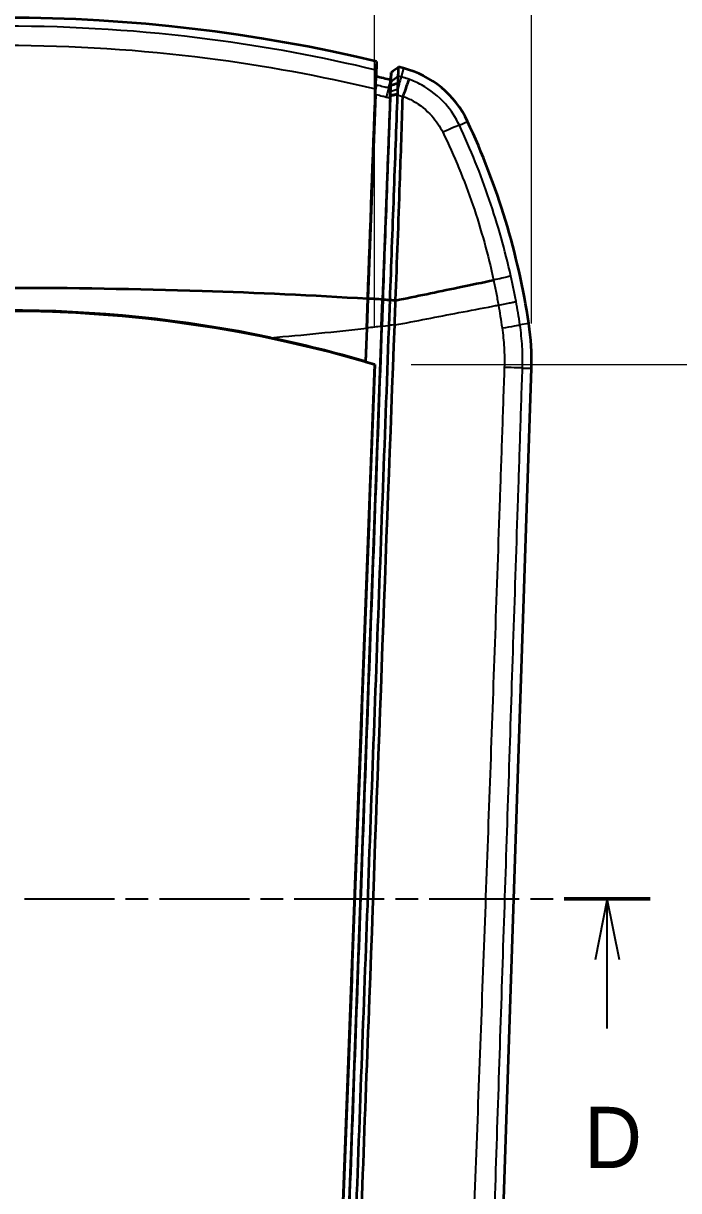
# Model space of a CAD drawing. Header units: millimetres. Extents: x 0 to 1594, y 0 to 281.
# Drawn here: x 914.54 to 941.31, y 186.83 to 234.53 of the extents above; entities that cross this region are included whole.
import ezdxf

# ---------------------------------------------------------------- set-up
doc = ezdxf.new("R2010")
doc.units = ezdxf.units.MM
doc.linetypes.add('CHAIN', pattern=[0.3543, 0.2362, -0.0295, 0.0591, -0.0295])
doc.layers.get('Defpoints').update_dxf_attribs({"lineweight": 25})
for name, color, linetype, lineweight in [('Dimension (ISO)', 7, 'Continuous', 18), ('Section Line (ISO)', 7, 'CHAIN', 25), ('Visible (ISO)', 7, 'Continuous', 35), ('Visible Narrow (ISO)', 7, 'Continuous', 25)]:
    doc.layers.add(name, color=color, linetype=linetype, lineweight=lineweight)
doc.styles.add('Note Text (TK)', font='')
doc.styles.get('Note Text (TK)').set_extended_font_data('MS PGothic')
doc.dimstyles.new('Default - Method 1b (TK)', dxfattribs={"dimtxt": 2.5, "dimasz": 2.5, "dimexe": 1, "dimexo": 1.5, "dimgap": 1, "dimtad": 1, "dimtoh": 1, "dimrnd": 1e-08, "dimdsep": 46, "dimtxsty": 'Note Text (TK)', "dimcen": 0.09, "dimdle": 5, "dimclrd": 100, "dimclre": 100, "dimclrt": 7, "dimadec": 1, "dimazin": 1, "dimtfac": 1, "dimtmove": 0, "dimatfit": 3, "dimfxl": 0, "dimtolj": 1, "dimlwd": -1, "dimlwe": -1, "dimarcsym": 0})

# ---------------------------------------------------------------- blocks, each defined once
blk = doc.blocks.new('2dTransSection3')
at = {"layer": 'Section Line (ISO)', "linetype": 'CHAIN', "ltscale": 15.564068}
blk.add_line((99.512, 206.758), (152.655, 206.758), dxfattribs=at)
at = {"layer": 'Section Line (ISO)', "linetype": 'Continuous', "lineweight": 50}
for p, q in [((99.512, 206.758), (103.026, 206.758)), ((149.141, 206.758), (152.655, 206.758))]:
    blk.add_line(p, q, dxfattribs=at)
at = {"layer": 'Section Line (ISO)', "linetype": 'Continuous'}
for p, q in [((101.269, 206.758), (100.769, 204.258)), ((101.269, 204.258), (101.269, 206.758)), ((101.769, 204.258), (101.269, 206.758)), ((150.898, 206.758), (150.398, 204.258)), ((150.898, 204.258), (150.898, 206.758)), ((151.398, 204.258), (150.898, 206.758)), ((101.269, 201.459), (101.269, 204.258)), ((150.898, 201.459), (150.898, 204.258))]:
    blk.add_line(p, q, dxfattribs=at)
at = {"layer": 'Section Line (ISO)', "char_height": 2.5, "attachment_point": 7, "style": 'Note Text (TK)'}
for insert in [(100.327, 195.758), (149.956, 195.758)]:
    blk.add_mtext('D', dxfattribs=dict(at, insert=insert))
blk = doc.blocks.new('*D83')
at = {"layer": 'Defpoints', "color": 0, "transparency": 16777216}
for p in [(898.767, 242.192), (898.767, 220.589), (928.888, 220.589)]:
    blk.add_point(p, dxfattribs=at)
at = {"layer": 'Dimension (ISO)', "color": 100, "transparency": 16777216}
for p, q in [((898.767, 222.089), (898.767, 243.192)), ((928.888, 222.089), (928.888, 243.192)), ((926.388, 242.192), (901.267, 242.192))]:
    blk.add_line(p, q, dxfattribs=at)
for points in [[(901.267, 242.609), (901.267, 241.776), (898.767, 242.192)], [(926.388, 242.609), (926.388, 241.776), (928.888, 242.192)]]:
    blk.add_solid(points, dxfattribs=at)
at = {"layer": 'Dimension (ISO)', "color": 7, "transparency": 16777216, "insert": (911.164, 244.442), "char_height": 2.5, "attachment_point": 4, "style": 'Note Text (TK)'}
blk.add_mtext('\\A1;30.1', dxfattribs=at)
blk = doc.blocks.new('*D84')
at = {"layer": 'Defpoints', "color": 0, "transparency": 16777216}
for p in [(935.306, 250.242), (892.35, 220.767), (935.306, 220.767)]:
    blk.add_point(p, dxfattribs=at)
at = {"layer": 'Dimension (ISO)', "color": 100, "transparency": 16777216}
for p, q in [((892.35, 222.267), (892.35, 251.242)), ((935.306, 222.267), (935.306, 251.242)), ((894.85, 250.242), (932.806, 250.242))]:
    blk.add_line(p, q, dxfattribs=at)
for points in [[(894.85, 250.659), (894.85, 249.826), (892.35, 250.242)], [(932.806, 250.659), (932.806, 249.826), (935.306, 250.242)]]:
    blk.add_solid(points, dxfattribs=at)
at = {"layer": 'Dimension (ISO)', "color": 7, "transparency": 16777216, "insert": (912.166, 252.492), "char_height": 2.5, "attachment_point": 4, "style": 'Note Text (TK)'}
blk.add_mtext('\\A1;43', dxfattribs=at)
blk = doc.blocks.new('*D96')
at = {"layer": 'Defpoints', "color": 0, "transparency": 16777216}
for p in [(928.888, 220.589), (927.207, 175.933), (946.828, 175.933)]:
    blk.add_point(p, dxfattribs=at)
at = {"layer": 'Dimension (ISO)', "color": 100, "transparency": 16777216}
for p, q in [((930.388, 220.589), (947.828, 220.589)), ((946.828, 218.089), (946.828, 178.433)), ((928.707, 175.933), (947.828, 175.933))]:
    blk.add_line(p, q, dxfattribs=at)
for points in [[(946.411, 218.089), (947.244, 218.089), (946.828, 220.589)], [(946.411, 178.433), (947.244, 178.433), (946.828, 175.933)]]:
    blk.add_solid(points, dxfattribs=at)
at = {"layer": 'Dimension (ISO)', "color": 7, "transparency": 16777216, "insert": (944.578, 195.342), "char_height": 2.5, "attachment_point": 4, "rotation": 90, "style": 'Note Text (TK)'}
blk.add_mtext('\\A1;44.7', dxfattribs=at)

msp = doc.modelspace()

# ---------------------------------------------------------------- linework, layer by layer
at = {"layer": 'Visible (ISO)'}
for p, q in [((928.9675, 232.9706), (928.9534, 232.3568)), ((928.9407, 232.0129), (928.9534, 232.3568)), ((929.5484, 232.2101), (929.5658, 232.5196)), ((928.9265, 231.6285), (928.6177, 223.2827)), ((929.5214, 231.4813), (929.2169, 223.2495)), ((928.5679, 222.0781), (928.6125, 223.2831)), ((928.6177, 223.2827), (928.5732, 222.0787)), ((929.1763, 222.152), (929.2163, 223.2342)), ((929.2217, 223.2492), (929.1811, 222.151)), ((929.2163, 223.2342), (929.2167, 223.245)), ((929.2169, 223.2495), (929.2167, 223.245)), ((929.4853, 222.1884), (929.5238, 223.2296)), ((929.1762, 222.1504), (927.1071, 166.2177)), ((928.5679, 222.0781), (928.518, 220.7282)), ((928.5732, 222.0787), (928.5224, 220.7051)), ((929.1763, 222.152), (929.1762, 222.1504)), ((928.8885, 220.589), (927.2065, 175.9332)), ((933.8585, 177.1847), (935.3001, 220.4334))]:
    msp.add_line(p, q, dxfattribs=at)
for centre, radius, start, end in [((913.8276, 169.7584), 65, 76.530849, 103.469151), ((913.8276, 169.7584), 64.4, 75.870677, 76.415893), ((913.8276, 169.7584), 65, 75.532383, 75.70813), ((929.0674, 228.824), 4, 25.13866, 75.53238), ((905.5301, 217.7789), 30, 8.59107, 25.13866), ((913.8276, 169.7584), 53.0447, 78.21739, 101.78261), ((925.3057, 220.7665), 10, 358.09085, 8.59107)]:
    msp.add_arc(centre, radius, start, end, dxfattribs=at)
msp.add_ellipse((913.8276, 169.7939), major_axis=(0, -52.9808), ratio=0.9999998, start_param=2.8533476, end_param=3.4298377, dxfattribs=at)
for points, knots in [([(928.9675, 232.9706), (928.9641, 232.8775), (928.9606, 232.7844), (928.9563, 232.6666), (928.9554, 232.642), (928.9545, 232.6173)], [0, 0, 0, 0, 0.34926693, 0.34926693, 0.44174974, 0.44174974, 0.44174974, 0.44174974]), ([(928.9457, 232.2692), (928.9471, 232.3301), (928.9485, 232.3848), (928.9509, 232.485), (928.952, 232.5279), (928.9536, 232.5905), (928.9542, 232.6101), (928.9545, 232.6173)], [0.015919233, 0.015919233, 0.015919233, 0.015919233, 0.040033559, 0.040033559, 0.067161131, 0.067161131, 0.094186311, 0.094186311, 0.094186311, 0.094186311]), ([(929.5658, 232.5196), (929.5647, 232.4889), (929.5635, 232.4583), (929.5612, 232.3964), (929.5601, 232.3651), (929.5589, 232.3338), (929.5578, 232.3024), (929.5566, 232.271), (929.5543, 232.2098), (929.5532, 232.1799), (929.5521, 232.1487), (929.552, 232.1474), (929.552, 232.1461)], [-0.90608213, -0.90608213, -0.90608213, -0.90608213, -0.79105156, -0.79105156, -0.67360197, -0.67360197, -0.67360197, -0.55579815, -0.55579815, -0.44372321, -0.44372321, -0.43870279, -0.43870279, -0.43870279, -0.43870279]), ([(929.8736, 232.7467), (929.8223, 232.7088), (929.771, 232.671), (929.6684, 232.5953), (929.6171, 232.5574), (929.5658, 232.5196)], [0, 0, 0, 0, 0.019126307, 0.019126307, 0.03825284, 0.03825284, 0.03825284, 0.03825284]), ([(929.8474, 232.0836), (929.8494, 232.1251), (929.8511, 232.1629), (929.8541, 232.2301), (929.8553, 232.2595), (929.8564, 232.2841), (929.8574, 232.3087), (929.8582, 232.3283), (929.8592, 232.3568), (929.8595, 232.3662), (929.8596, 232.3707)], [-0.074367724, -0.074367724, -0.074367724, -0.074367724, -0.055980107, -0.055980107, -0.037320071, -0.037320071, -0.037320071, -0.018660036, -0.018660036, -0.000750483, -0.000750483, -0.000750483, -0.000750483]), ([(929.8596, 232.3707), (929.8596, 232.3708), (929.8596, 232.3709), (929.8596, 232.3711), (929.8596, 232.3712), (929.8597, 232.3713)], [-0.00075048271, -0.00075048271, -0.00075048271, -0.00075048271, -0.00037524135, -0.00037524135, 0, 0, 0, 0]), ([(929.8597, 232.3713), (929.8597, 232.3726), (929.8598, 232.3739), (929.8609, 232.4052), (929.862, 232.4351), (929.8643, 232.4964), (929.8655, 232.5278), (929.8666, 232.5592), (929.8678, 232.5905), (929.869, 232.6218), (929.8713, 232.6843), (929.8725, 232.7155), (929.8736, 232.7467)], [0.43870279, 0.43870279, 0.43870279, 0.43870279, 0.44372321, 0.44372321, 0.55579815, 0.55579815, 0.67360197, 0.67360197, 0.67360197, 0.79105156, 0.79105156, 0.90799796, 0.90799796, 0.90799796, 0.90799796]), ([(928.9265, 231.6285), (928.9289, 231.694), (928.9313, 231.7557), (928.9352, 231.8512), (928.9368, 231.8875), (928.9382, 231.9176)], [0, 0, 0, 0, 0.020245736, 0.020245736, 0.035586513, 0.035586513, 0.035586513, 0.035586513]), ([(928.9292, 231.8496), (928.9341, 231.9804), (928.9388, 232.1037), (928.9441, 232.2317), (928.9449, 232.2508), (928.9457, 232.2692)], [0, 0, 0, 0, 0.040463262, 0.040463262, 0.0477764, 0.0477764, 0.0477764, 0.0477764]), ([(928.9382, 231.9176), (928.9384, 231.9267), (928.9386, 231.9353), (928.9393, 231.963), (928.9397, 231.979), (928.9404, 232.0024), (928.9406, 232.0099), (928.9407, 232.0129)], [0.035670823, 0.035670823, 0.035670823, 0.035670823, 0.040294306, 0.040294306, 0.051756039, 0.051756039, 0.063188243, 0.063188243, 0.063188243, 0.063188243]), ([(929.5315, 231.7847), (929.5317, 231.7886), (929.5319, 231.7923), (929.5331, 231.8156), (929.534, 231.8314), (929.5352, 231.8547), (929.5355, 231.8621), (929.5356, 231.8652)], [0.037956653, 0.037956653, 0.037956653, 0.037956653, 0.040068955, 0.040068955, 0.051505606, 0.051505606, 0.062919623, 0.062919623, 0.062919623, 0.062919623]), ([(929.5438, 231.9829), (929.5431, 231.9602), (929.5423, 231.9355), (929.5402, 231.868), (929.5387, 231.823), (929.537, 231.7748), (929.5367, 231.764), (929.5363, 231.753), (929.5359, 231.7418)], [0.062418765, 0.062418765, 0.062418765, 0.062418765, 0.07736927, 0.07736927, 0.100437434, 0.100437434, 0.100437434, 0.105642344, 0.105642344, 0.105642344, 0.105642344]), ([(929.8474, 232.0836), (929.7972, 232.068), (929.7467, 232.0519), (929.6455, 232.0185), (929.5947, 232.0011), (929.5438, 231.9829)], [0, 0, 0, 0, 0.020319465, 0.020319465, 0.040775171, 0.040775171, 0.040775171, 0.040775171]), ([(929.552, 232.1456), (929.5518, 232.142), (929.5515, 232.1346), (929.5503, 232.1122), (929.5495, 232.0968), (929.5485, 232.0777), (929.5475, 232.0586), (929.5463, 232.0358), (929.5446, 232.0055), (929.5444, 232.0011), (929.5442, 231.9967)], [0.000750483, 0.000750483, 0.000750483, 0.000750483, 0.018660036, 0.018660036, 0.037320071, 0.037320071, 0.037320071, 0.055980107, 0.055980107, 0.05903178, 0.05903178, 0.05903178, 0.05903178]), ([(929.552, 232.1461), (929.552, 232.146), (929.552, 232.1459), (929.552, 232.1458), (929.552, 232.1457), (929.552, 232.1456)], [0, 0, 0, 0, 0.00037524135, 0.00037524135, 0.00075048271, 0.00075048271, 0.00075048271, 0.00075048271]), ([(929.8356, 231.6627), (929.8367, 231.6948), (929.8377, 231.7263), (929.8396, 231.7879), (929.8405, 231.8179), (929.8414, 231.8472)], [-0.126065837, -0.126065837, -0.126065837, -0.126065837, -0.11585761, -0.11585761, -0.105642344, -0.105642344, -0.105642344, -0.105642344]), ([(929.8414, 231.8472), (929.8418, 231.8621), (929.8422, 231.8767), (929.8427, 231.8912), (929.8444, 231.9552), (929.8459, 232.0144), (929.8472, 232.0732), (929.8473, 232.0784), (929.8474, 232.0836)], [-0.105642344, -0.105642344, -0.105642344, -0.105642344, -0.100437434, -0.100437434, -0.100437434, -0.07736927, -0.07736927, -0.07508138, -0.07508138, -0.07508138, -0.07508138]), ([(930.2907, 232.2436), (930.2907, 232.2435), (930.2906, 232.2433), (930.2888, 232.2373), (930.2843, 232.2238), (930.27, 232.1822), (930.2603, 232.1542), (930.2266, 232.058), (930.1978, 231.9763), (930.1289, 231.7819), (930.0895, 231.6711), (930.0473, 231.5528)], [-0.1227833, -0.1227833, -0.1227833, -0.1227833, -0.12220568, -0.12220568, -0.10017911, -0.10017911, -0.07815112, -0.07815112, -0.03906678, -0.03906678, 0, 0, 0, 0]), ([(929.5287, 231.5446), (929.5041, 230.8796), (929.4793, 230.2108), (929.4288, 228.8466), (929.4031, 228.151), (929.3772, 227.4528), (929.3514, 226.7532), (929.3254, 226.0511), (929.2735, 224.6494), (929.2476, 223.9499), (929.2217, 223.2492)], [0.06129158, 0.06129158, 0.06129158, 0.06129158, 0.26854686, 0.26854686, 0.48210675, 0.48210675, 0.48210675, 0.69608525, 0.69608525, 0.90813446, 0.90813446, 0.90813446, 0.90813446]), ([(929.5214, 231.4813), (929.5239, 231.5471), (929.526, 231.6091), (929.5294, 231.7111), (929.5306, 231.7521), (929.5315, 231.7847)], [0, 0, 0, 0, 0.020344912, 0.020344912, 0.03806994, 0.03806994, 0.03806994, 0.03806994]), ([(929.5238, 223.2296), (929.5501, 223.9418), (929.5765, 224.6529), (929.6289, 226.0711), (929.6551, 226.7783), (929.6812, 227.4828), (929.7072, 228.1858), (929.7331, 228.8862), (929.7839, 230.2596), (929.8087, 230.9328), (929.8334, 231.6021)], [-0.91006374, -0.91006374, -0.91006374, -0.91006374, -0.69608525, -0.69608525, -0.48210675, -0.48210675, -0.48210675, -0.26854686, -0.26854686, -0.06129158, -0.06129158, -0.06129158, -0.06129158]), ([(929.531, 231.6053), (929.5306, 231.5952), (929.5302, 231.585), (929.5295, 231.5648), (929.5291, 231.5547), (929.5287, 231.5446)], [0.0549869726, 0.0549869726, 0.0549869726, 0.0549869726, 0.0581392753, 0.0581392753, 0.0612915779, 0.0612915779, 0.0612915779, 0.0612915779]), ([(929.5359, 231.7418), (929.5351, 231.7199), (929.5343, 231.6976), (929.5327, 231.652), (929.5318, 231.6288), (929.531, 231.6053)], [0.105642344, 0.105642344, 0.105642344, 0.105642344, 0.11585761, 0.11585761, 0.126065837, 0.126065837, 0.126065837, 0.126065837]), ([(929.7513, 223.2145), (929.811, 224.8129), (929.8699, 226.4061), (929.9671, 229.1791), (930.0051, 230.3627), (930.0438, 231.5338)], [-0.96604969, -0.96604969, -0.96604969, -0.96604969, -0.48558147, -0.48558147, -0.12296718, -0.12296718, -0.12296718, -0.12296718]), ([(929.8334, 231.6021), (929.8338, 231.6122), (929.8342, 231.6224), (929.8349, 231.6426), (929.8353, 231.6527), (929.8356, 231.6627)], [-0.0612915779, -0.0612915779, -0.0612915779, -0.0612915779, -0.0581392753, -0.0581392753, -0.0549869726, -0.0549869726, -0.0549869726, -0.0549869726]), ([(899.0427, 223.2831), (901.2963, 223.4219), (903.5521, 223.5266), (905.8088, 223.5997), (908.4809, 223.6864), (911.1542, 223.729), (913.8276, 223.729), (916.501, 223.729), (919.1743, 223.6864), (921.8464, 223.5997), (924.1031, 223.5266), (926.3589, 223.4219), (928.6125, 223.2831)], [0.03477092, 0.03477092, 0.03477092, 0.03477092, 0.24778612, 0.24778612, 0.24778612, 0.5, 0.5, 0.5, 0.75221388, 0.75221388, 0.75221388, 0.96522903, 0.96522903, 0.96522903, 0.96522903]), ([(929.7519, 223.207), (930.5967, 223.3823), (931.442, 223.5576), (932.8252, 223.8443), (933.3197, 223.9468), (933.7548, 224.0369)], [0.00731469, 0.00731469, 0.00731469, 0.00731469, 0.27663551, 0.27663551, 0.44829329, 0.44829329, 0.44829329, 0.44829329]), ([(929.2167, 223.245), (929.1169, 223.2514), (929.0171, 223.2578), (928.8174, 223.2704), (928.7176, 223.2766), (928.6177, 223.2827)], [-0.060020214, -0.060020214, -0.060020214, -0.060020214, -0.030010107, -0.030010107, 0, 0, 0, 0]), ([(929.2217, 223.2492), (929.2469, 223.2476), (929.272, 223.2459), (929.3224, 223.2427), (929.3476, 223.241), (929.3979, 223.2378), (929.4231, 223.2361), (929.4734, 223.2329), (929.4986, 223.2312), (929.5238, 223.2296)], [0, 0, 0, 0, 0.2500005, 0.2500005, 0.5000009, 0.5000009, 0.7500014, 0.7500014, 1.0000019, 1.0000019, 1.0000019, 1.0000019]), ([(929.7137, 222.2171), (929.7203, 222.3882), (929.7269, 222.5595), (929.7396, 222.8893), (929.7458, 223.0482), (929.7519, 223.207)], [-0.10501603, -0.10501603, -0.10501603, -0.10501603, -0.053656848, -0.053656848, -0.005996759, -0.005996759, -0.005996759, -0.005996759]), ([(929.1811, 222.151), (929.1805, 222.1354), (929.1799, 222.1199), (929.0074, 217.4579), (928.8356, 212.8117), (928.4906, 203.488), (928.3176, 198.8105), (928.1446, 194.1336), (927.9719, 189.4648), (927.7992, 184.7967), (927.4553, 175.5021), (927.2842, 170.8755), (927.1131, 166.2501)], [0.056824, 0.056824, 0.056824, 0.056824, 0.0614944, 0.0614944, 1.4567218, 1.4567218, 2.8615572, 2.8615572, 2.8615572, 4.2639783, 4.2639783, 5.6545448, 5.6545448, 5.6545448, 5.6545448]), ([(927.4149, 166.2246), (927.5861, 170.8511), (927.7573, 175.4788), (928.1012, 184.7756), (928.274, 189.4448), (928.4467, 194.1148), (928.6198, 198.7929), (928.7929, 203.4715), (929.1379, 212.7975), (929.3098, 217.4449), (929.4829, 222.1244), (929.4841, 222.1564), (929.4853, 222.1884)], [-5.6545448, -5.6545448, -5.6545448, -5.6545448, -4.2639783, -4.2639783, -2.8615572, -2.8615572, -2.8615572, -1.4567218, -1.4567218, -0.0614944, -0.0614944, -0.0518864, -0.0518864, -0.0518864, -0.0518864]), ([(927.6165, 166.3129), (927.6611, 167.4941), (927.7059, 168.6703), (927.7701, 170.3723), (927.7897, 170.8936), (927.8881, 173.5137), (927.9658, 175.5968), (928.0665, 178.2688), (928.089, 178.8644), (928.2917, 184.2228), (928.4713, 188.9895), (929.0178, 203.5405), (929.3601, 213.0177), (929.7133, 222.2038)], [-5.3671448, -5.3671448, -5.3671448, -5.3671448, -5.041829, -5.041829, -4.8983352, -4.8983352, -4.320595, -4.320595, -4.1536633, -4.1536633, -2.8114963, -2.8114963, -0.0572676, -0.0572676, -0.0572676, -0.0572676]), ([(928.518, 220.7282), (928.5187, 220.7243), (928.5194, 220.7205), (928.5209, 220.7128), (928.5216, 220.709), (928.5224, 220.7051)], [-0.060084583, -0.060084583, -0.060084583, -0.060084583, -0.030081725, -0.030081725, 0, 0, 0, 0])]:
    msp.add_open_spline(points, degree=3, knots=knots, dxfattribs=at)
for points, degree in [([(928.6125, 223.2831), (928.7194, 226.173), (928.8256, 229.0444), (928.9292, 231.8496)], 3), ([(928.9396, 231.9843), (928.9391, 231.9621), (928.9387, 231.9398), (928.9382, 231.9176)], 3), ([(929.5315, 231.7847), (929.5325, 231.802), (929.5335, 231.8193), (929.5346, 231.8366)], 3), ([(929.5346, 231.8366), (929.5378, 231.8899), (929.541, 231.9433), (929.5442, 231.9967)], 3), ([(929.5442, 231.9967), (929.544, 231.9922), (929.5439, 231.9876), (929.5438, 231.9829)], 3), ([(930.0438, 231.5338), (930.044, 231.5404), (930.0451, 231.5468), (930.0473, 231.5528)], 3), ([(929.5238, 223.2296), (929.6027, 223.2244), (929.6785, 223.2193), (929.7513, 223.2145)], 3), ([(929.7519, 223.207), (929.7517, 223.2095), (929.7515, 223.212), (929.7513, 223.2145)], 3), ([(929.7133, 222.2038), (929.7134, 222.2082), (929.7136, 222.2127), (929.7137, 222.2171)], 3), ([(924.6593, 221.6854), (925.957, 221.4147), (927.2442, 221.0954), (928.518, 220.7282)], 3), ([(928.8975, 220.5954), (928.3446, 205.701), (927.7823, 190.8122), (927.2107, 175.9303)], 3), ([(928.5224, 220.7051), (928.6475, 220.669), (928.7726, 220.6324), (928.8975, 220.5954)], 3), ([(928.8975, 220.5954), (928.893, 220.5922), (928.8885, 220.589)], 2)]:
    msp.add_open_spline(points, degree=degree, dxfattribs=at)
msp.add_rational_spline([(929.5356, 231.8652), (929.542, 232.0372), (929.5484, 232.2101)], [102.603006953, 102.380560776, 102.157859453], degree=2, dxfattribs=at)
at = {"layer": 'Visible Narrow (ISO)'}
for p, q in [((929.552, 232.1461), (929.8597, 232.3713)), ((929.8596, 232.3707), (929.552, 232.1456)), ((930.0667, 232.6971), (929.9749, 232.341)), ((929.466, 231.8828), (929.5484, 232.2101)), ((929.5359, 231.7418), (929.8414, 231.8472)), ((929.5214, 231.4813), (929.2167, 223.245)), ((929.8334, 231.6021), (929.5287, 231.5446)), ((929.531, 231.6053), (929.8356, 231.6627)), ((932.3561, 230.3672), (932.6885, 230.5232)), ((933.7548, 224.0369), (933.755, 224.0369)), ((927.1071, 166.2177), (929.1762, 222.1507)), ((929.1763, 222.152), (929.1762, 222.1507)), ((929.1811, 222.151), (929.4853, 222.1884)), ((935.1935, 222.2603), (934.8304, 222.2055)), ((934.9335, 220.4456), (935.3001, 220.4334))]:
    msp.add_line(p, q, dxfattribs=at)
for centre, major_axis, ratio, start_param, end_param in [((929.7258, 231.3757), (0.2504, 0.9682), 0.0069952, 0.0785417, 1.0640049), ((929.3443, 231.3994), (0.1223, 0.4848), 0.0066737, 0.0785416, 1.3230869), ((931.4536, 229.9437), (0.9062, 0.4228), 0.0285036, 0.0785718, 1.3086383), ((933.8447, 222.0566), (0.9887, 0.1502), 0.0105852, 4.9726549, 6.2046411), ((933.9372, 220.4788), (0.9994, -0.0336), 0.0038027, 0.0785404, 1.314757)]:
    msp.add_ellipse(centre, major_axis=major_axis, ratio=ratio, start_param=start_param, end_param=end_param, dxfattribs=at)
for points, knots in [([(928.9545, 232.6173), (926.7148, 233.1574), (924.4461, 233.5773), (919.399, 234.2344), (916.6133, 234.4149), (913.8276, 234.4149), (911.0419, 234.4149), (908.2562, 234.2344), (903.2092, 233.5773), (900.9405, 233.1574), (898.7008, 232.6173)], [0.0160775, 0.0160775, 0.0160775, 0.0160775, 0.6965996, 0.6965996, 1.5194284, 1.5194284, 1.5194284, 2.3422571, 2.3422571, 3.0227792, 3.0227792, 3.0227792, 3.0227792]), ([(898.726, 231.8496), (900.9915, 232.3917), (903.2858, 232.8124), (908.3251, 233.4583), (911.0764, 233.6341), (913.8276, 233.6341), (916.5789, 233.6341), (919.3301, 233.4583), (924.3694, 232.8124), (926.6638, 232.3917), (928.9292, 231.8496)], [-3.0387984, -3.0387984, -3.0387984, -3.0387984, -2.3422571, -2.3422571, -1.5194284, -1.5194284, -1.5194284, -0.6965996, -0.6965996, -0.0000583, -0.0000583, -0.0000583, -0.0000583]), ([(930.2907, 232.2436), (930.2642, 232.2532), (930.2376, 232.2624), (930.2109, 232.2713), (930.1719, 232.2843), (930.1328, 232.2966), (930.0541, 232.3198), (930.0146, 232.3308), (929.9749, 232.341)], [0.011719688, 0.011719688, 0.011719688, 0.011719688, 0.017847099, 0.017847099, 0.017847099, 0.026770649, 0.026770649, 0.035694198, 0.035694198, 0.035694198, 0.035694198]), ([(929.466, 231.8828), (929.413, 231.8961), (929.36, 231.9094), (929.2222, 231.9438), (929.1374, 231.9648), (929.0295, 231.9913), (929.0064, 231.9969), (928.9834, 232.0025), (928.9692, 232.006), (928.9549, 232.0095), (928.9407, 232.0129)], [0, 0, 0, 0, 0.016260559, 0.016260559, 0.042277453, 0.042277453, 0.049338599, 0.049338599, 0.049338599, 0.053700142, 0.053700142, 0.053700142, 0.053700142]), ([(932.3561, 230.3672), (932.2092, 230.6817), (932.0151, 230.9768), (931.5065, 231.5497), (931.1689, 231.8173), (930.6378, 232.1049), (930.4664, 232.1812), (930.2907, 232.2436)], [0, 0, 0, 0, 0.07557961, 0.07557961, 0.16649455, 0.16649455, 0.20708972, 0.20708972, 0.20708972, 0.20708972]), ([(928.9265, 231.6285), (928.9376, 231.6258), (928.9488, 231.6231), (929.0444, 231.5999), (929.1288, 231.5792), (929.2658, 231.5453), (929.3185, 231.5322), (929.3712, 231.5191)], [-0.045725227, -0.045725227, -0.045725227, -0.045725227, -0.042277453, -0.042277453, -0.016260559, -0.016260559, 0, 0, 0, 0]), ([(929.3712, 231.5191), (929.3962, 231.5128), (929.4213, 231.5065), (929.4713, 231.4939), (929.4964, 231.4876), (929.5214, 231.4813)], [0, 0, 0, 0, 0.007733918, 0.007733918, 0.015467835, 0.015467835, 0.015467835, 0.015467835]), ([(929.8334, 231.6021), (929.8448, 231.5989), (929.856, 231.5957), (929.896, 231.5841), (929.9245, 231.5752), (929.9528, 231.5658), (929.9812, 231.5565), (930.0093, 231.5466), (930.0395, 231.5354), (930.0416, 231.5346), (930.0438, 231.5338)], [-0.030279901, -0.030279901, -0.030279901, -0.030279901, -0.026770649, -0.026770649, -0.017847099, -0.017847099, -0.017847099, -0.00892355, -0.00892355, -0.008234673, -0.008234673, -0.008234673, -0.008234673]), ([(930.0473, 231.5528), (930.1925, 231.4985), (930.3341, 231.4325), (930.751, 231.1969), (931.0109, 230.9876), (931.4065, 230.5443), (931.5626, 230.3099), (931.6768, 230.0782)], [-0.2101405, -0.2101405, -0.2101405, -0.2101405, -0.16649455, -0.16649455, -0.07557961, -0.07557961, 0, 0, 0, 0]), ([(931.6768, 230.0782), (931.9157, 229.5938), (932.1353, 229.1038), (932.5429, 228.1128), (932.7307, 227.612), (932.9033, 227.1064), (933.076, 226.6009), (933.2334, 226.0906), (933.5169, 225.0669), (933.6433, 224.5534), (933.755, 224.0369)], [-0.63220589, -0.63220589, -0.63220589, -0.63220589, -0.47415442, -0.47415442, -0.31610295, -0.31610295, -0.31610295, -0.15805147, -0.15805147, -0.00138132, -0.00138132, -0.00138132, -0.00138132]), ([(934.4558, 224.2043), (934.3386, 224.7306), (934.207, 225.2536), (933.9142, 226.2976), (933.7525, 226.8185), (933.5768, 227.3345), (933.401, 227.8506), (933.2111, 228.3618), (932.8039, 229.3732), (932.5865, 229.8734), (932.3561, 230.3672)], [0.00175575, 0.00175575, 0.00175575, 0.00175575, 0.15805147, 0.15805147, 0.31610295, 0.31610295, 0.31610295, 0.47415442, 0.47415442, 0.63220589, 0.63220589, 0.63220589, 0.63220589]), ([(934.4558, 224.2043), (934.4557, 224.2043), (934.4555, 224.2042), (934.4497, 224.202), (934.4366, 224.1982), (934.3961, 224.1875), (934.3688, 224.1806), (934.2729, 224.157), (934.1898, 224.1372), (933.991, 224.0908), (933.877, 224.0646), (933.755, 224.0369)], [-0.00056272, -0.00056272, -0.00056272, -0.00056272, 0, 0, 0.02140477, 0.02140477, 0.04280918, 0.04280918, 0.08187417, 0.08187417, 0.1209385, 0.1209385, 0.1209385, 0.1209385]), ([(934.669, 223.1617), (934.6527, 223.2495), (934.636, 223.3371), (934.6018, 223.5124), (934.5843, 223.6001), (934.5664, 223.6876), (934.5485, 223.7752), (934.5301, 223.8627), (934.4933, 224.0349), (934.4747, 224.1197), (934.4558, 224.2043)], [0.0000462, 0.0000462, 0.0000462, 0.0000462, 0.02591523, 0.02591523, 0.05183046, 0.05183046, 0.05183046, 0.07774569, 0.07774569, 0.10290132, 0.10290132, 0.10290132, 0.10290132]), ([(933.7548, 224.0369), (933.7725, 223.9531), (933.7898, 223.8693), (933.824, 223.7001), (933.8409, 223.6149), (933.8574, 223.5295), (933.8739, 223.4442), (933.89, 223.3588), (933.9215, 223.1879), (933.9369, 223.1024), (933.952, 223.0169)], [-0.10327589, -0.10327589, -0.10327589, -0.10327589, -0.07774569, -0.07774569, -0.05183046, -0.05183046, -0.05183046, -0.02591523, -0.02591523, -0.00002391, -0.00002391, -0.00002391, -0.00002391]), ([(929.7133, 222.2038), (930.5887, 222.3719), (931.4644, 222.5399), (932.7989, 222.7958), (933.2581, 222.8839), (933.7978, 222.9873), (933.8762, 223.0023), (933.952, 223.0169)], [-0.19983899, -0.19983899, -0.19983899, -0.19983899, -0.11208293, -0.11208293, -0.06605285, -0.06605285, -0.05797818, -0.05797818, -0.05797818, -0.05797818]), ([(933.952, 223.0169), (934.0486, 223.0352), (934.141, 223.0529), (934.309, 223.0856), (934.3846, 223.1005), (934.5119, 223.1263), (934.5636, 223.137), (934.6384, 223.1534), (934.6614, 223.159), (934.669, 223.1617)], [0, 0, 0, 0, 0.25, 0.25, 0.5, 0.5, 0.75, 0.75, 1, 1, 1, 1]), ([(933.952, 223.0169), (933.9784, 222.8665), (934.0036, 222.7159), (934.0533, 222.4053), (934.0776, 222.2453), (934.1006, 222.0851)], [-0.093746162, -0.093746162, -0.093746162, -0.093746162, -0.048235136, -0.048235136, 0, 0, 0, 0]), ([(934.8304, 222.2055), (934.8054, 222.37), (934.779, 222.5343), (934.7251, 222.853), (934.6977, 223.0075), (934.669, 223.1617)], [0, 0, 0, 0, 0.048235136, 0.048235136, 0.09372387, 0.09372387, 0.09372387, 0.09372387]), ([(934.1006, 222.0851), (934.1384, 221.8224), (934.1657, 221.5506), (934.1957, 221.0129), (934.1989, 220.7431), (934.1904, 220.474)], [-0.15821636, -0.15821636, -0.15821636, -0.15821636, -0.07910818, -0.07910818, 0, 0, 0, 0]), ([(934.9335, 220.4456), (934.9434, 220.7396), (934.9397, 221.0343), (934.9053, 221.6216), (934.8746, 221.9147), (934.8304, 222.2055)], [0, 0, 0, 0, 0.07910818, 0.07910818, 0.15821636, 0.15821636, 0.15821636, 0.15821636]), ([(934.1904, 220.474), (934.176, 220.0191), (934.1606, 219.5783), (934.1301, 218.6872), (934.1148, 218.2416), (934.0689, 216.9039), (934.0382, 216.0117), (933.9429, 213.2615), (933.878, 211.4035), (933.6867, 205.9778), (933.5587, 202.4103), (933.2969, 195.2386), (933.1631, 191.6343), (932.9587, 186.2282), (932.8899, 184.4261), (932.7859, 181.7231), (932.7511, 180.8221), (932.6811, 179.0201), (932.6467, 178.124), (932.6103, 177.216)], [-4.3273291, -4.3273291, -4.3273291, -4.3273291, -4.1936085, -4.1936085, -4.0598879, -4.0598879, -3.7921176, -3.7921176, -3.2344481, -3.2344481, -2.1636645, -2.1636645, -1.0818323, -1.0818323, -0.5409161, -0.5409161, -0.2704581, -0.2704581, 0, 0, 0, 0]), ([(933.5075, 177.1964), (933.5368, 178.0974), (933.5664, 178.9984), (933.6254, 180.8004), (933.6549, 181.7014), (933.7434, 184.4045), (933.8025, 186.2065), (933.98, 191.6127), (934.0986, 195.2168), (934.3351, 202.3882), (934.453, 205.9555), (934.6326, 211.3807), (934.6942, 213.2386), (934.7854, 215.9885), (934.815, 216.8806), (934.8595, 218.2182), (934.8743, 218.6637), (934.9039, 219.5546), (934.9186, 220.0001), (934.9335, 220.4456)], [0, 0, 0, 0, 0.2704581, 0.2704581, 0.5409161, 0.5409161, 1.0818323, 1.0818323, 2.1636645, 2.1636645, 3.2344481, 3.2344481, 3.7921176, 3.7921176, 4.0598879, 4.0598879, 4.1936085, 4.1936085, 4.3273291, 4.3273291, 4.3273291, 4.3273291])]:
    msp.add_open_spline(points, degree=3, knots=knots, dxfattribs=at)
for points in [[(929.9749, 232.341), (929.9365, 232.3509), (929.8981, 232.3608), (929.8596, 232.3707)], [(928.9457, 232.2692), (928.9437, 232.1741), (928.9416, 232.0791), (928.9396, 231.9843)], [(929.5356, 231.8652), (929.5124, 231.8711), (929.4892, 231.8769), (929.466, 231.8828)], [(928.6177, 223.2827), (928.616, 223.2829), (928.6142, 223.283), (928.6125, 223.2831)], [(929.2217, 223.2492), (929.2201, 223.2493), (929.2185, 223.2494), (929.2169, 223.2495)], [(924.6593, 221.6854), (925.9642, 221.7956), (927.2674, 221.9263), (928.5679, 222.0781)], [(928.5679, 222.0781), (928.5697, 222.0783), (928.5714, 222.0785), (928.5732, 222.0787)], [(929.1762, 222.1507), (928.9753, 222.1262), (928.7743, 222.1022), (928.5732, 222.0787)], [(929.1762, 222.1504), (929.1778, 222.1506), (929.1795, 222.1508), (929.1811, 222.151)], [(929.7137, 222.2171), (929.6406, 222.2079), (929.5645, 222.1983), (929.4853, 222.1884)]]:
    msp.add_open_spline(points, degree=3, dxfattribs=at)

# ---------------------------------------------------------------- block references
at = {"layer": 'Section Line (ISO)'}
msp.add_blockref('2dTransSection3', (787.5, -8), dxfattribs=at)

# ---------------------------------------------------------------- dimensions: what is measured, and where the dimension line sits
at = {"layer": 'Dimension (ISO)', "color": 100, "true_color": 0x00ff3f}
for base, p1, p2, angle, picture, middle in [((935.3057, 250.2423), (892.3496, 220.7665), (935.3057, 220.7665), 180, '*D84', (913.8276, 250.2423)), ((898.7667, 242.1923), (928.8885, 220.589), (898.7667, 220.589), 180, '*D83', (913.8276, 242.1923)), ((946.8276, 175.9332), (928.8885, 220.589), (927.2065, 175.9332), 90, '*D96', (946.8276, 198.2611))]:
    dim = msp.add_linear_dim(base=base, p1=p1, p2=p2, angle=angle, dimstyle='Default - Method 1b (TK)', override={"dimgap": 1, "dimtoh": 0, "dimdec": 1, "dimtol": 0, "dimlim": 0, "dimtp": 0, "dimtm": 0, "dimtdec": 2, "dimtofl": 0, "dimatfit": 1}, dxfattribs=at)
    dim.commit()
    dim.dimension.update_dxf_attribs({"geometry": picture, "text_midpoint": middle, "dimtype": 160})

doc.saveas('drawing.dxf')
